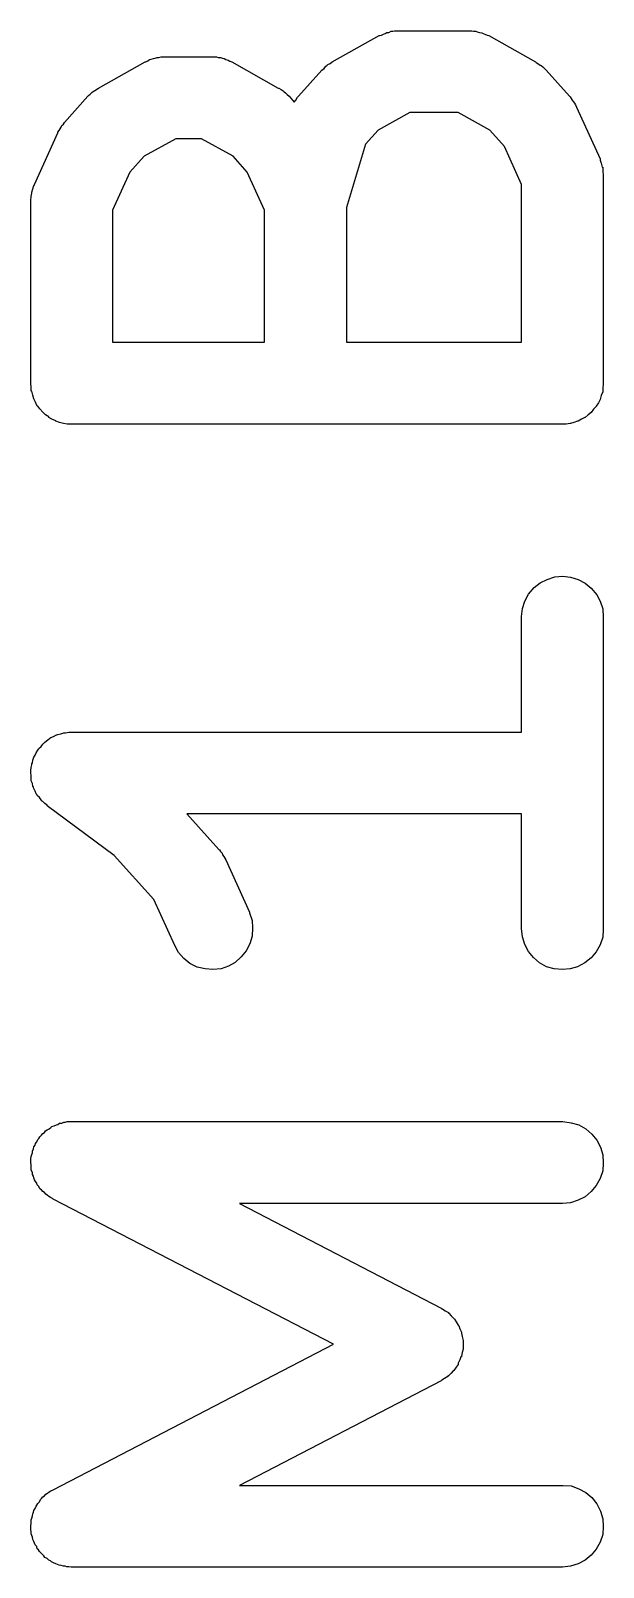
# Model space of a CAD drawing. Extents: x 195.1 to 235.6, y -142.5 to -103.4.
# Drawn here: x 203.532 to 204.582, y -142.461 to -139.644 of the extents above; entities that cross this region are included whole.
import ezdxf

# ---------------------------------------------------------------- set-up
doc = ezdxf.new("R2010")
doc.units = 0
doc.layers.add('BLACK', color=7, linetype='CONTINUOUS')

msp = doc.modelspace()

# ---------------------------------------------------------------- linework, layer by layer
at = {"layer": 'BLACK', "linetype": 'CONTINUOUS'}
for p, q in [((204.085, -139.701), (204.171, -139.653)), ((204.171, -139.653), (204.172, -139.653)), ((204.172, -139.653), (204.175, -139.652)), ((204.175, -139.652), (204.179, -139.65)), ((204.179, -139.65), (204.182, -139.649)), ((204.182, -139.649), (204.185, -139.647)), ((204.185, -139.647), (204.189, -139.647)), ((204.189, -139.647), (204.193, -139.645)), ((204.193, -139.645), (204.196, -139.645)), ((204.196, -139.645), (204.199, -139.644)), ((204.199, -139.644), (204.203, -139.644)), ((204.203, -139.644), (204.207, -139.644)), ((204.207, -139.644), (204.336, -139.644)), ((204.336, -139.644), (204.337, -139.644)), ((204.337, -139.644), (204.341, -139.644)), ((204.341, -139.644), (204.344, -139.645)), ((204.344, -139.645), (204.348, -139.645)), ((204.348, -139.645), (204.351, -139.646)), ((204.351, -139.646), (204.355, -139.647)), ((204.355, -139.647), (204.359, -139.648)), ((204.359, -139.648), (204.362, -139.649)), ((204.362, -139.649), (204.365, -139.65)), ((204.365, -139.65), (204.369, -139.652)), ((204.369, -139.652), (204.372, -139.653)), ((204.372, -139.653), (204.458, -139.701)), ((203.753, -139.696), (203.757, -139.695)), ((203.757, -139.695), (203.76, -139.694)), ((203.76, -139.694), (203.764, -139.693)), ((203.764, -139.693), (203.767, -139.693)), ((203.767, -139.693), (203.771, -139.692)), ((203.771, -139.692), (203.775, -139.692)), ((203.775, -139.692), (203.779, -139.692)), ((203.779, -139.692), (203.864, -139.692)), ((203.864, -139.692), (203.865, -139.692)), ((203.865, -139.692), (203.869, -139.692)), ((203.869, -139.692), (203.873, -139.692)), ((203.873, -139.692), (203.876, -139.693)), ((203.876, -139.693), (203.88, -139.693)), ((203.88, -139.693), (203.884, -139.694)), ((203.884, -139.694), (203.887, -139.695)), ((203.887, -139.695), (203.89, -139.697)), ((203.656, -139.749), (203.742, -139.701)), ((203.742, -139.701), (203.743, -139.701)), ((203.743, -139.701), (203.747, -139.699)), ((203.747, -139.699), (203.75, -139.697)), ((203.75, -139.697), (203.753, -139.696)), ((203.89, -139.697), (203.894, -139.698)), ((203.894, -139.698), (203.897, -139.7)), ((203.897, -139.7), (203.901, -139.701)), ((203.901, -139.701), (203.986, -139.749)), ((204.023, -139.764), (204.066, -139.716)), ((204.066, -139.716), (204.07, -139.713)), ((204.066, -139.716), (204.066, -139.716)), ((204.07, -139.713), (204.073, -139.709)), ((204.073, -139.709), (204.075, -139.708)), ((204.075, -139.708), (204.077, -139.706)), ((204.077, -139.706), (204.081, -139.704)), ((204.081, -139.704), (204.085, -139.701)), ((204.458, -139.701), (204.459, -139.702)), ((204.459, -139.702), (204.462, -139.704)), ((204.462, -139.704), (204.466, -139.707)), ((204.466, -139.707), (204.468, -139.708)), ((204.468, -139.708), (204.471, -139.71)), ((204.471, -139.71), (204.474, -139.713)), ((204.474, -139.713), (204.477, -139.716)), ((204.477, -139.716), (204.52, -139.764)), ((203.649, -139.754), (203.653, -139.751)), ((203.653, -139.751), (203.656, -139.749)), ((203.986, -139.749), (203.987, -139.749)), ((203.987, -139.749), (203.991, -139.752)), ((203.594, -139.812), (203.637, -139.764)), ((203.637, -139.764), (203.638, -139.763)), ((203.638, -139.763), (203.641, -139.76)), ((203.641, -139.76), (203.644, -139.757)), ((203.644, -139.757), (203.647, -139.755)), ((203.647, -139.755), (203.649, -139.754)), ((203.991, -139.752), (203.995, -139.754)), ((203.995, -139.754), (203.997, -139.756)), ((203.997, -139.756), (203.999, -139.758)), ((203.999, -139.758), (204.002, -139.761)), ((204.002, -139.761), (204.006, -139.764)), ((204.006, -139.764), (204.015, -139.775)), ((204.015, -139.775), (204.018, -139.771)), ((204.018, -139.771), (204.021, -139.766)), ((204.021, -139.766), (204.022, -139.765)), ((204.022, -139.765), (204.023, -139.764)), ((204.52, -139.764), (204.521, -139.765)), ((204.521, -139.765), (204.523, -139.768)), ((204.523, -139.768), (204.525, -139.771)), ((204.525, -139.771), (204.527, -139.774)), ((204.527, -139.774), (204.529, -139.777)), ((204.529, -139.777), (204.531, -139.78)), ((204.227, -139.794), (204.169, -139.826)), ((204.316, -139.794), (204.227, -139.794)), ((204.374, -139.826), (204.316, -139.794)), ((204.531, -139.78), (204.533, -139.784)), ((204.533, -139.784), (204.576, -139.879)), ((203.539, -139.926), (203.582, -139.831)), ((203.582, -139.83), (203.584, -139.827)), ((203.582, -139.831), (203.582, -139.83)), ((203.584, -139.827), (203.586, -139.824)), ((203.586, -139.824), (203.588, -139.821)), ((203.588, -139.821), (203.589, -139.818)), ((203.589, -139.818), (203.592, -139.815)), ((203.592, -139.815), (203.594, -139.812)), ((204.169, -139.826), (204.146, -139.852)), ((204.401, -139.856), (204.374, -139.826)), ((203.798, -139.842), (203.74, -139.874)), ((203.845, -139.842), (203.798, -139.842)), ((203.903, -139.874), (203.845, -139.842)), ((204.146, -139.852), (204.111, -139.968)), ((204.432, -139.926), (204.401, -139.856)), ((203.74, -139.874), (203.714, -139.903)), ((203.929, -139.903), (203.903, -139.874)), ((204.576, -139.879), (204.576, -139.88)), ((204.576, -139.88), (204.576, -139.88)), ((204.576, -139.88), (204.576, -139.881)), ((204.576, -139.881), (204.578, -139.887)), ((204.578, -139.887), (204.58, -139.894)), ((203.714, -139.903), (203.682, -139.973)), ((203.961, -139.973), (203.929, -139.903)), ((204.58, -139.894), (204.581, -139.894)), ((204.581, -139.894), (204.581, -139.895)), ((204.581, -139.895), (204.581, -139.902)), ((204.581, -139.902), (204.582, -139.908)), ((204.582, -139.908), (204.582, -139.909)), ((204.582, -139.909), (204.582, -139.91)), ((204.582, -139.91), (204.582, -140.29)), ((203.532, -139.955), (203.533, -139.948)), ((203.533, -139.948), (203.534, -139.942)), ((203.534, -139.94), (203.536, -139.934)), ((203.534, -139.941), (203.534, -139.94)), ((203.534, -139.942), (203.534, -139.941)), ((203.536, -139.934), (203.538, -139.928)), ((203.538, -139.928), (203.539, -139.927)), ((203.539, -139.927), (203.539, -139.926)), ((204.432, -140.215), (204.432, -139.926)), ((203.532, -139.956), (203.532, -139.955)), ((203.532, -139.955), (203.532, -139.955)), ((203.532, -139.957), (203.532, -139.956)), ((203.532, -140.29), (203.532, -139.957)), ((203.682, -139.973), (203.682, -140.215)), ((203.961, -140.215), (203.961, -139.973)), ((204.111, -139.968), (204.111, -140.215)), ((203.682, -140.215), (203.961, -140.215)), ((204.111, -140.215), (204.432, -140.215)), ((203.533, -140.298), (203.532, -140.29)), ((203.533, -140.305), (203.533, -140.298)), ((203.534, -140.305), (203.533, -140.305)), ((203.536, -140.312), (203.534, -140.305)), ((203.534, -140.305), (203.534, -140.305)), ((203.538, -140.319), (203.536, -140.312)), ((204.578, -140.313), (204.576, -140.32)), ((204.581, -140.306), (204.578, -140.313)), ((204.582, -140.292), (204.581, -140.299)), ((204.581, -140.299), (204.581, -140.306)), ((204.581, -140.306), (204.581, -140.306)), ((204.581, -140.306), (204.581, -140.306)), ((204.582, -140.29), (204.582, -140.291)), ((204.582, -140.291), (204.582, -140.291)), ((204.582, -140.291), (204.582, -140.291)), ((204.582, -140.291), (204.582, -140.292)), ((203.541, -140.325), (203.538, -140.319)), ((203.538, -140.319), (203.538, -140.319)), ((203.538, -140.319), (203.538, -140.319)), ((203.544, -140.332), (203.541, -140.325)), ((203.545, -140.332), (203.544, -140.332)), ((203.549, -140.337), (203.545, -140.332)), ((203.545, -140.332), (203.545, -140.332)), ((203.554, -140.343), (203.549, -140.337)), ((204.564, -140.338), (204.56, -140.344)), ((204.569, -140.333), (204.564, -140.338)), ((204.573, -140.326), (204.569, -140.332)), ((204.569, -140.332), (204.569, -140.333)), ((204.569, -140.333), (204.569, -140.333)), ((204.576, -140.32), (204.573, -140.326)), ((204.576, -140.32), (204.576, -140.32)), ((204.576, -140.32), (204.576, -140.32)), ((203.559, -140.348), (203.554, -140.343)), ((203.554, -140.343), (203.554, -140.343)), ((203.554, -140.343), (203.554, -140.343)), ((203.565, -140.352), (203.559, -140.348)), ((203.565, -140.353), (203.565, -140.352)), ((203.565, -140.352), (203.565, -140.352)), ((203.571, -140.356), (203.565, -140.353)), ((203.578, -140.359), (203.571, -140.356)), ((203.578, -140.36), (203.578, -140.359)), ((203.578, -140.359), (203.578, -140.359)), ((203.585, -140.362), (203.578, -140.36)), ((203.592, -140.364), (203.585, -140.362)), ((203.599, -140.365), (203.592, -140.364)), ((203.592, -140.364), (203.592, -140.364)), ((203.592, -140.364), (203.592, -140.364)), ((203.606, -140.365), (203.599, -140.365)), ((203.607, -140.365), (203.606, -140.365)), ((204.507, -140.365), (203.607, -140.365)), ((203.607, -140.365), (203.607, -140.365)), ((203.607, -140.365), (203.607, -140.365)), ((203.607, -140.365), (203.607, -140.365)), ((204.514, -140.365), (204.507, -140.365)), ((204.521, -140.364), (204.514, -140.365)), ((204.522, -140.364), (204.521, -140.364)), ((204.521, -140.364), (204.521, -140.364)), ((204.528, -140.362), (204.522, -140.364)), ((204.535, -140.36), (204.528, -140.362)), ((204.536, -140.36), (204.535, -140.36)), ((204.535, -140.36), (204.535, -140.36)), ((204.542, -140.356), (204.536, -140.36)), ((204.548, -140.353), (204.542, -140.356)), ((204.549, -140.353), (204.548, -140.353)), ((204.548, -140.353), (204.548, -140.353)), ((204.554, -140.348), (204.549, -140.353)), ((204.56, -140.344), (204.554, -140.348)), ((204.56, -140.344), (204.56, -140.344)), ((204.56, -140.344), (204.56, -140.344)), ((204.466, -140.656), (204.479, -140.65)), ((204.479, -140.65), (204.493, -140.645)), ((204.493, -140.645), (204.508, -140.644)), ((204.508, -140.644), (204.522, -140.646)), ((204.522, -140.646), (204.536, -140.65)), ((204.536, -140.65), (204.549, -140.657)), ((204.438, -140.69), (204.445, -140.677)), ((204.445, -140.677), (204.455, -140.665)), ((204.455, -140.665), (204.466, -140.656)), ((204.549, -140.657), (204.56, -140.666)), ((204.56, -140.666), (204.57, -140.678)), ((204.57, -140.678), (204.576, -140.69)), ((204.432, -140.718), (204.434, -140.703)), ((204.434, -140.703), (204.438, -140.69)), ((204.576, -140.69), (204.581, -140.704)), ((204.581, -140.704), (204.582, -140.719)), ((204.432, -140.719), (204.432, -140.718)), ((204.432, -140.93), (204.432, -140.719)), ((204.582, -140.719), (204.582, -141.29)), ((203.58, -140.935), (203.582, -140.934)), ((203.582, -140.934), (203.587, -140.933)), ((203.587, -140.933), (203.593, -140.931)), ((203.593, -140.931), (203.594, -140.931)), ((203.594, -140.931), (203.596, -140.931)), ((203.596, -140.931), (203.602, -140.93)), ((203.602, -140.93), (203.607, -140.93)), ((203.607, -140.93), (204.432, -140.93)), ((203.545, -140.963), (203.546, -140.961)), ((203.546, -140.961), (203.547, -140.96)), ((203.547, -140.96), (203.551, -140.956)), ((203.551, -140.956), (203.554, -140.952)), ((203.554, -140.952), (203.556, -140.95)), ((203.556, -140.95), (203.557, -140.949)), ((203.557, -140.949), (203.561, -140.946)), ((203.561, -140.946), (203.566, -140.942)), ((203.566, -140.942), (203.567, -140.941)), ((203.567, -140.941), (203.569, -140.94)), ((203.569, -140.94), (203.574, -140.938)), ((203.574, -140.938), (203.579, -140.935)), ((203.579, -140.935), (203.58, -140.935)), ((203.533, -140.995), (203.534, -140.99)), ((203.534, -140.988), (203.535, -140.986)), ((203.534, -140.99), (203.534, -140.988)), ((203.535, -140.986), (203.536, -140.981)), ((203.536, -140.981), (203.538, -140.976)), ((203.538, -140.976), (203.539, -140.974)), ((203.539, -140.974), (203.54, -140.972)), ((203.54, -140.972), (203.542, -140.968)), ((203.542, -140.968), (203.545, -140.963)), ((203.532, -141), (203.533, -140.995)), ((203.532, -141.002), (203.532, -141)), ((203.532, -141.004), (203.532, -141.002)), ((203.533, -141.01), (203.532, -141.004)), ((203.533, -141.015), (203.533, -141.01)), ((203.533, -141.017), (203.533, -141.015)), ((203.533, -141.019), (203.533, -141.017)), ((203.535, -141.024), (203.533, -141.019)), ((203.536, -141.029), (203.535, -141.024)), ((203.537, -141.031), (203.536, -141.029)), ((203.538, -141.033), (203.537, -141.031)), ((203.54, -141.038), (203.538, -141.033)), ((203.542, -141.043), (203.54, -141.038)), ((203.543, -141.044), (203.542, -141.043)), ((203.544, -141.046), (203.543, -141.044)), ((203.548, -141.05), (203.544, -141.046)), ((203.551, -141.054), (203.548, -141.05)), ((203.552, -141.056), (203.551, -141.054)), ((203.554, -141.057), (203.552, -141.056)), ((203.558, -141.061), (203.554, -141.057)), ((203.562, -141.064), (203.558, -141.061)), ((203.562, -141.065), (203.562, -141.064)), ((203.685, -141.156), (203.562, -141.065)), ((204.432, -141.08), (203.818, -141.08)), ((203.818, -141.08), (203.877, -141.145)), ((204.432, -141.29), (204.432, -141.08)), ((203.758, -141.237), (203.685, -141.156)), ((203.877, -141.145), (203.878, -141.146)), ((203.878, -141.146), (203.88, -141.149)), ((203.88, -141.149), (203.883, -141.152)), ((203.883, -141.152), (203.884, -141.155)), ((203.884, -141.155), (203.886, -141.158)), ((203.886, -141.158), (203.888, -141.161)), ((203.888, -141.161), (203.89, -141.164)), ((203.89, -141.164), (203.933, -141.26)), ((203.796, -141.321), (203.758, -141.237)), ((203.933, -141.26), (203.933, -141.261)), ((203.933, -141.261), (203.938, -141.275)), ((203.938, -141.275), (203.939, -141.289)), ((203.939, -141.289), (203.938, -141.304)), ((204.434, -141.305), (204.432, -141.29)), ((204.582, -141.292), (204.581, -141.306)), ((204.582, -141.29), (204.582, -141.292)), ((203.803, -141.334), (203.796, -141.321)), ((203.934, -141.318), (203.927, -141.331)), ((203.938, -141.304), (203.934, -141.318)), ((204.438, -141.319), (204.434, -141.305)), ((204.445, -141.332), (204.438, -141.319)), ((204.576, -141.32), (204.569, -141.333)), ((204.581, -141.306), (204.576, -141.32)), ((203.813, -141.345), (203.803, -141.334)), ((203.824, -141.354), (203.813, -141.345)), ((203.837, -141.361), (203.824, -141.354)), ((203.907, -141.352), (203.895, -141.359)), ((203.918, -141.342), (203.907, -141.352)), ((203.927, -141.331), (203.918, -141.342)), ((204.454, -141.343), (204.445, -141.332)), ((204.465, -141.353), (204.454, -141.343)), ((204.478, -141.36), (204.465, -141.353)), ((204.548, -141.353), (204.535, -141.36)), ((204.56, -141.344), (204.548, -141.353)), ((204.569, -141.333), (204.56, -141.344)), ((203.852, -141.364), (203.837, -141.361)), ((203.866, -141.365), (203.852, -141.364)), ((203.881, -141.364), (203.866, -141.365)), ((203.895, -141.359), (203.881, -141.364)), ((204.492, -141.364), (204.478, -141.36)), ((204.507, -141.365), (204.492, -141.364)), ((204.521, -141.364), (204.507, -141.365)), ((204.535, -141.36), (204.521, -141.364)), ((203.552, -141.669), (203.554, -141.666)), ((203.554, -141.666), (203.557, -141.664)), ((203.557, -141.664), (203.559, -141.661)), ((203.559, -141.661), (203.562, -141.659)), ((203.562, -141.659), (203.566, -141.657)), ((203.566, -141.657), (203.569, -141.655)), ((203.569, -141.655), (203.571, -141.653)), ((203.571, -141.653), (203.575, -141.652)), ((203.575, -141.652), (203.579, -141.65)), ((203.579, -141.65), (203.582, -141.649)), ((203.582, -141.649), (203.585, -141.647)), ((203.585, -141.647), (203.589, -141.647)), ((203.589, -141.647), (203.593, -141.645)), ((203.593, -141.645), (203.596, -141.645)), ((203.596, -141.645), (203.599, -141.644)), ((203.599, -141.644), (203.603, -141.644)), ((203.603, -141.644), (203.607, -141.644)), ((203.607, -141.644), (204.507, -141.644)), ((204.507, -141.644), (204.508, -141.644)), ((204.508, -141.644), (204.523, -141.646)), ((204.523, -141.646), (204.537, -141.65)), ((204.537, -141.65), (204.55, -141.657)), ((204.55, -141.657), (204.561, -141.667)), ((203.535, -141.698), (203.537, -141.694)), ((203.537, -141.694), (203.538, -141.69)), ((203.538, -141.69), (203.54, -141.687)), ((203.54, -141.687), (203.541, -141.684)), ((203.541, -141.684), (203.543, -141.681)), ((203.543, -141.681), (203.545, -141.677)), ((203.545, -141.677), (203.547, -141.675)), ((203.547, -141.675), (203.549, -141.672)), ((203.549, -141.672), (203.552, -141.669)), ((204.561, -141.667), (204.57, -141.678)), ((204.57, -141.678), (204.577, -141.691)), ((204.577, -141.691), (204.581, -141.705)), ((203.532, -141.712), (203.533, -141.708)), ((203.532, -141.715), (203.532, -141.712)), ((203.532, -141.719), (203.532, -141.715)), ((203.533, -141.723), (203.532, -141.719)), ((203.533, -141.708), (203.534, -141.704)), ((203.533, -141.727), (203.533, -141.723)), ((203.534, -141.704), (203.535, -141.701)), ((203.535, -141.701), (203.535, -141.698)), ((204.581, -141.705), (204.582, -141.72)), ((204.582, -141.72), (204.581, -141.734)), ((203.533, -141.73), (203.533, -141.727)), ((203.533, -141.733), (203.533, -141.73)), ((203.535, -141.737), (203.533, -141.733)), ((203.535, -141.741), (203.535, -141.737)), ((203.537, -141.744), (203.535, -141.741)), ((203.538, -141.747), (203.537, -141.744)), ((203.539, -141.751), (203.538, -141.747)), ((203.541, -141.754), (203.539, -141.751)), ((204.576, -141.748), (204.569, -141.761)), ((204.581, -141.734), (204.576, -141.748)), ((203.543, -141.757), (203.541, -141.754)), ((203.544, -141.76), (203.543, -141.757)), ((203.547, -141.763), (203.544, -141.76)), ((203.549, -141.767), (203.547, -141.763)), ((203.552, -141.769), (203.549, -141.767)), ((203.554, -141.772), (203.552, -141.769)), ((203.557, -141.774), (203.554, -141.772)), ((203.56, -141.777), (203.557, -141.774)), ((203.562, -141.779), (203.56, -141.777)), ((203.565, -141.781), (203.562, -141.779)), ((204.56, -141.772), (204.549, -141.782)), ((204.569, -141.761), (204.56, -141.772)), ((203.568, -141.783), (203.565, -141.781)), ((203.572, -141.785), (203.568, -141.783)), ((203.573, -141.786), (203.572, -141.785)), ((204.087, -142.052), (203.573, -141.786)), ((204.507, -141.794), (203.915, -141.794)), ((203.915, -141.794), (204.285, -141.986)), ((204.522, -141.793), (204.507, -141.794)), ((204.536, -141.788), (204.522, -141.793)), ((204.549, -141.782), (204.536, -141.788)), ((204.285, -141.986), (204.285, -141.986)), ((204.285, -141.986), (204.286, -141.987)), ((204.286, -141.987), (204.287, -141.987)), ((204.287, -141.987), (204.292, -141.991)), ((204.292, -141.991), (204.298, -141.994)), ((204.298, -141.994), (204.298, -141.995)), ((204.298, -141.995), (204.299, -141.995)), ((204.299, -141.995), (204.303, -142)), ((204.303, -142), (204.308, -142.005)), ((204.308, -142.005), (204.308, -142.005)), ((204.308, -142.005), (204.309, -142.006)), ((204.309, -142.006), (204.312, -142.011)), ((204.312, -142.011), (204.316, -142.017)), ((204.316, -142.017), (204.316, -142.018)), ((204.316, -142.018), (204.317, -142.018)), ((204.317, -142.018), (204.319, -142.024)), ((204.319, -142.024), (204.322, -142.03)), ((204.322, -142.03), (204.322, -142.031)), ((204.322, -142.031), (204.322, -142.032)), ((204.322, -142.032), (204.323, -142.038)), ((203.573, -142.319), (204.087, -142.052)), ((204.323, -142.038), (204.325, -142.045)), ((204.325, -142.061), (204.323, -142.067)), ((204.325, -142.045), (204.325, -142.046)), ((204.325, -142.046), (204.325, -142.046)), ((204.325, -142.046), (204.325, -142.053)), ((204.325, -142.053), (204.325, -142.059)), ((204.325, -142.059), (204.325, -142.06)), ((204.325, -142.06), (204.325, -142.061)), ((204.316, -142.089), (204.312, -142.094)), ((204.319, -142.081), (204.316, -142.087)), ((204.316, -142.087), (204.316, -142.088)), ((204.316, -142.088), (204.316, -142.089)), ((204.321, -142.075), (204.319, -142.081)), ((204.322, -142.075), (204.321, -142.075)), ((204.323, -142.067), (204.322, -142.074)), ((204.322, -142.074), (204.322, -142.075)), ((204.291, -142.115), (204.286, -142.118)), ((204.297, -142.111), (204.291, -142.115)), ((204.298, -142.11), (204.297, -142.11)), ((204.297, -142.11), (204.297, -142.111)), ((204.303, -142.105), (204.298, -142.11)), ((204.307, -142.101), (204.303, -142.105)), ((204.308, -142.1), (204.307, -142.101)), ((204.312, -142.094), (204.308, -142.1)), ((204.308, -142.1), (204.308, -142.1)), ((204.285, -142.119), (203.915, -142.311)), ((204.286, -142.118), (204.285, -142.119)), ((204.285, -142.119), (204.285, -142.119)), ((203.915, -142.311), (204.507, -142.311)), ((204.507, -142.311), (204.508, -142.311)), ((204.508, -142.311), (204.523, -142.312)), ((204.523, -142.312), (204.537, -142.317)), ((203.545, -142.344), (203.548, -142.341)), ((203.548, -142.341), (203.55, -142.337)), ((203.55, -142.337), (203.552, -142.335)), ((203.552, -142.335), (203.554, -142.332)), ((203.554, -142.332), (203.557, -142.33)), ((203.557, -142.33), (203.56, -142.327)), ((203.56, -142.327), (203.563, -142.325)), ((203.563, -142.325), (203.566, -142.323)), ((203.566, -142.323), (203.569, -142.321)), ((203.569, -142.321), (203.573, -142.319)), ((204.537, -142.317), (204.55, -142.324)), ((204.55, -142.324), (204.561, -142.333)), ((204.561, -142.333), (204.57, -142.345)), ((203.533, -142.374), (203.534, -142.371)), ((203.534, -142.371), (203.535, -142.367)), ((203.535, -142.367), (203.536, -142.363)), ((203.536, -142.363), (203.537, -142.36)), ((203.537, -142.36), (203.538, -142.357)), ((203.538, -142.357), (203.54, -142.353)), ((203.54, -142.353), (203.542, -142.349)), ((203.542, -142.349), (203.543, -142.347)), ((203.543, -142.347), (203.545, -142.344)), ((204.57, -142.345), (204.577, -142.358)), ((204.577, -142.358), (204.581, -142.372)), ((203.532, -142.385), (203.533, -142.381)), ((203.532, -142.388), (203.532, -142.385)), ((203.532, -142.392), (203.532, -142.388)), ((203.533, -142.396), (203.532, -142.392)), ((203.533, -142.377), (203.533, -142.374)), ((203.533, -142.381), (203.533, -142.377)), ((203.533, -142.4), (203.533, -142.396)), ((204.581, -142.372), (204.582, -142.386)), ((204.582, -142.386), (204.581, -142.401)), ((203.534, -142.403), (203.533, -142.4)), ((203.535, -142.406), (203.534, -142.403)), ((203.536, -142.41), (203.535, -142.406)), ((203.538, -142.414), (203.536, -142.41)), ((203.539, -142.417), (203.538, -142.414)), ((203.54, -142.42), (203.539, -142.417)), ((203.543, -142.423), (203.54, -142.42)), ((203.544, -142.427), (203.543, -142.423)), ((203.546, -142.429), (203.544, -142.427)), ((204.576, -142.415), (204.569, -142.428)), ((204.581, -142.401), (204.576, -142.415)), ((203.548, -142.432), (203.546, -142.429)), ((203.551, -142.435), (203.548, -142.432)), ((203.554, -142.438), (203.551, -142.435)), ((203.556, -142.44), (203.554, -142.438)), ((203.558, -142.443), (203.556, -142.44)), ((203.562, -142.445), (203.558, -142.443)), ((203.565, -142.448), (203.562, -142.445)), ((203.568, -142.449), (203.565, -142.448)), ((203.57, -142.451), (203.568, -142.449)), ((203.574, -142.453), (203.57, -142.451)), ((203.578, -142.455), (203.574, -142.453)), ((203.581, -142.456), (203.578, -142.455)), ((204.536, -142.455), (204.522, -142.459)), ((204.549, -142.448), (204.536, -142.455)), ((204.56, -142.439), (204.549, -142.448)), ((204.569, -142.428), (204.56, -142.439)), ((203.584, -142.457), (203.581, -142.456)), ((203.588, -142.458), (203.584, -142.457)), ((203.592, -142.459), (203.588, -142.458)), ((203.595, -142.459), (203.592, -142.459)), ((203.598, -142.46), (203.595, -142.459)), ((203.602, -142.46), (203.598, -142.46)), ((203.606, -142.461), (203.602, -142.46)), ((203.607, -142.461), (203.606, -142.461)), ((204.507, -142.461), (203.607, -142.461)), ((204.522, -142.459), (204.507, -142.461))]:
    msp.add_line(p, q, dxfattribs=at)

doc.saveas('drawing.dxf')
